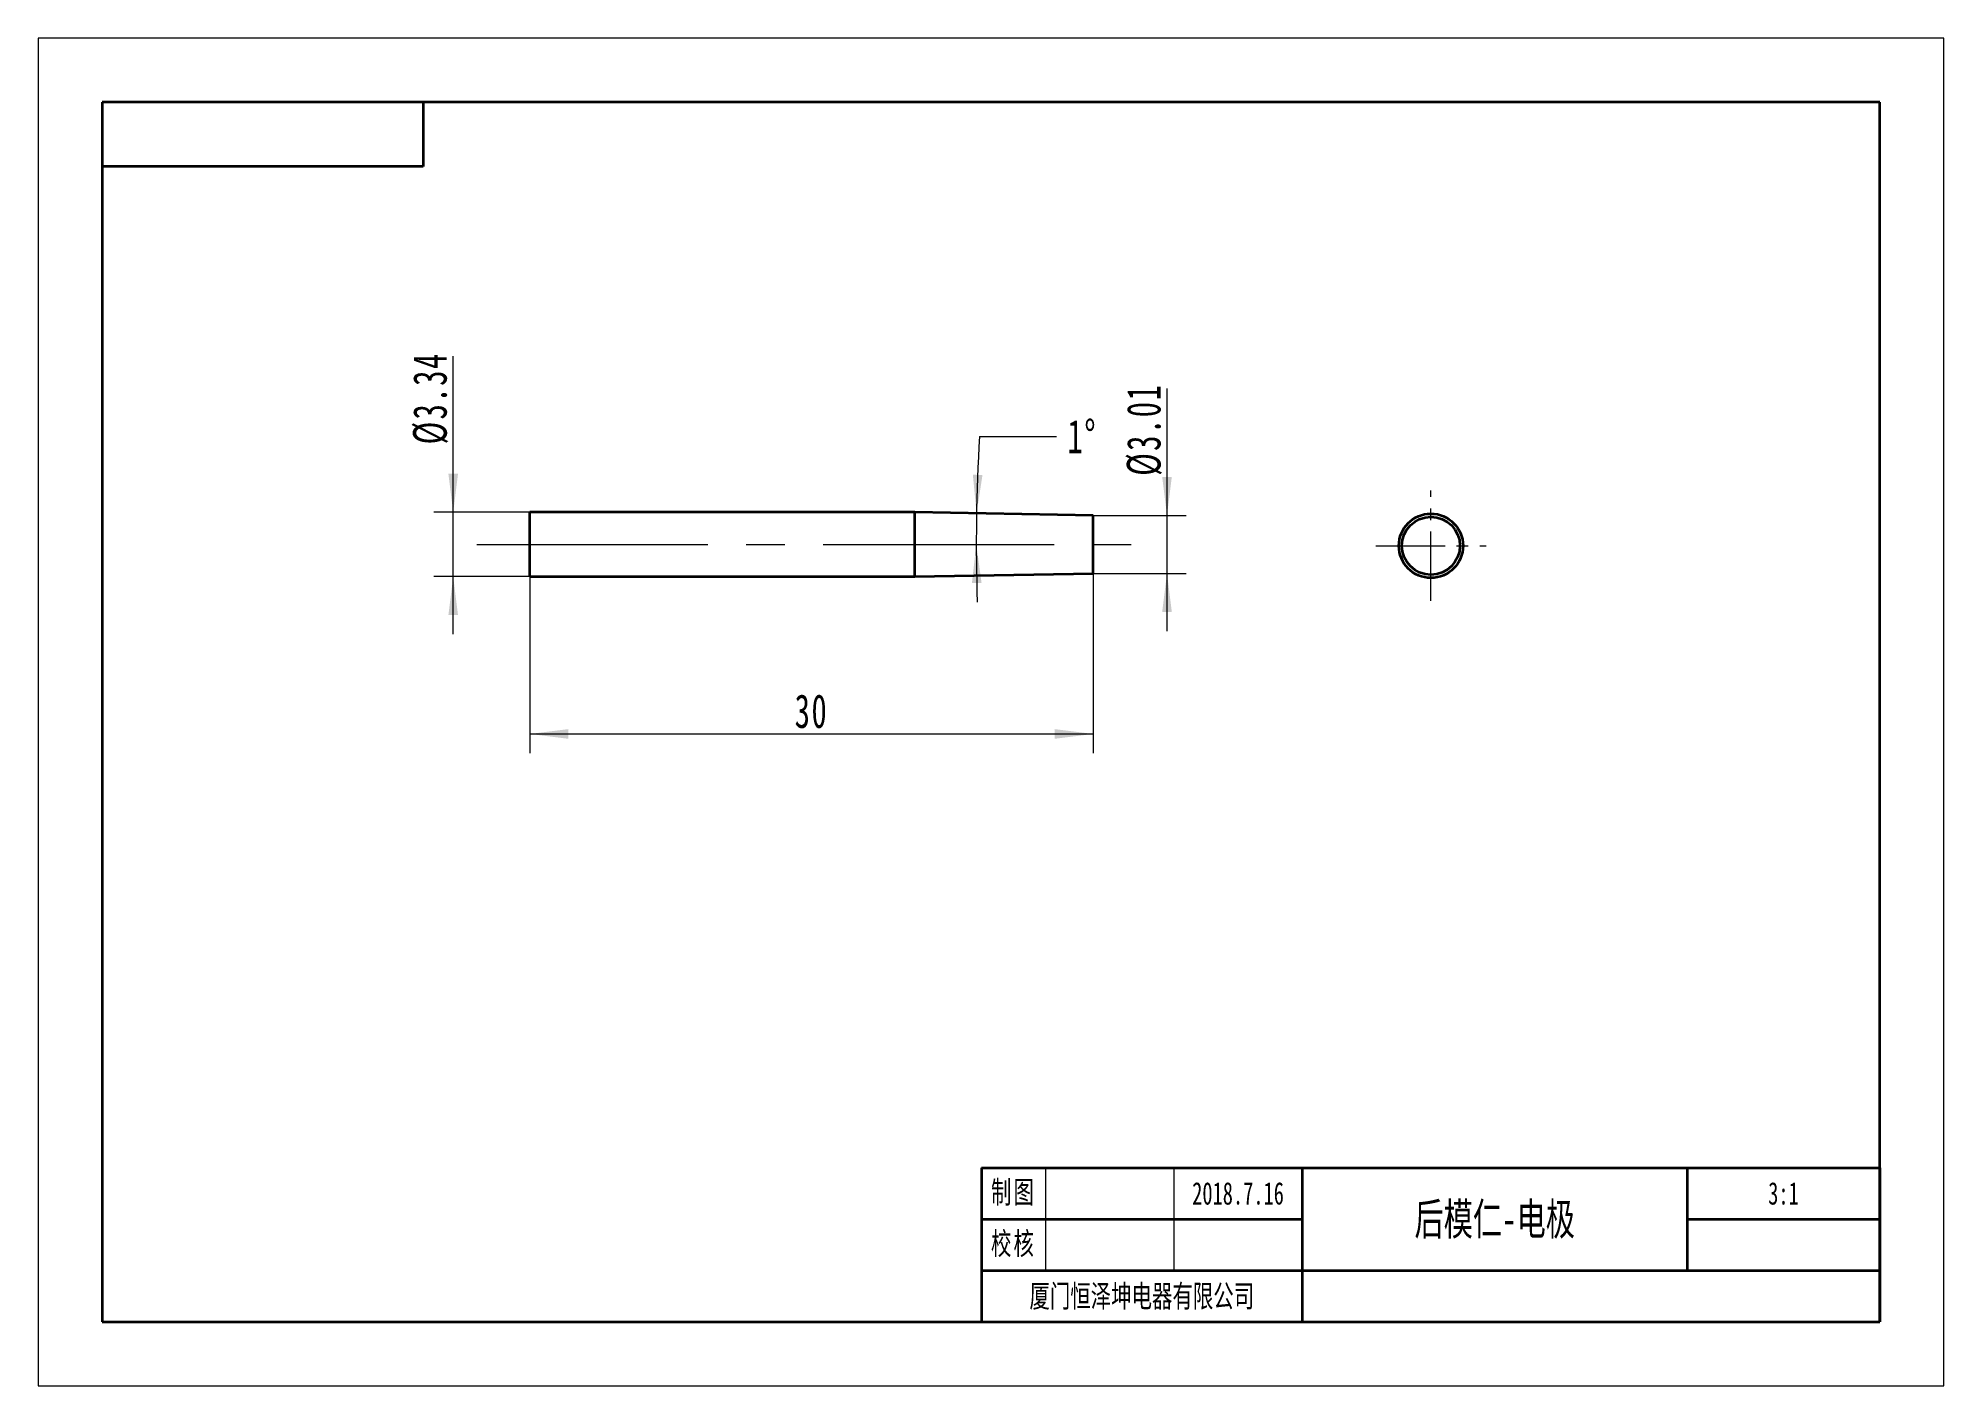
# Model space of a CAD drawing. Header units: millimetres. Extents: x -49.5 to 49.5, y -35 to 35.
import ezdxf
from ezdxf.enums import TextEntityAlignment as Align

# ---------------------------------------------------------------- set-up
doc = ezdxf.new("R2010")
doc.units = ezdxf.units.MM
doc.linetypes.add('点画线', pattern=[18, 12, -2, 2, -2])
doc.layers.get('0').update_dxf_attribs({"lineweight": 18})
for name, color, linetype, lineweight in [('中心线层', 1, '点画线', 18), ('尺寸线层', 3, 'Continuous', 18), ('粗实线层', 7, 'Continuous', 35), ('细实线层', 7, 'Continuous', 18)]:
    doc.layers.add(name, color=color, linetype=linetype, lineweight=lineweight)
doc.styles.add('标准', font='', dxfattribs={"width": 0.667})
doc.styles.get('标准').set_extended_font_data('宋体')
doc.dimstyles.new('标准', dxfattribs={"dimscale": 0.5, "dimtxt": 3.5, "dimasz": 4, "dimexe": 2, "dimexo": 0, "dimtad": 1, "dimdsep": 46, "dimtxsty": '标准', "dimblk": '_CAXARROW', "dimcen": 0, "dimdle": 6, "dimazin": 2, "dimtfac": 0.707107, "dimtdec": 3, "dimtmove": 2, "dimatfit": 3, "dimfxl": 1, "dimfrac": 2, "dimtolj": 1, "dimarcsym": 1})

# ---------------------------------------------------------------- blocks, each defined once
blk = doc.blocks.new('$CAXA_FRAME_13B17AC1$')
at = {"layer": '粗实线层'}
for p, q in [((-138.5, 95), (-138.5, -95)), ((138.5, 95), (-138.5, 95)), ((-88.5, 95), (-88.5, 85)), ((138.5, -95), (138.5, 95)), ((-88.5, 85), (-138.5, 85)), ((-138.5, -95), (138.5, -95))]:
    blk.add_line(p, q, dxfattribs=at)
at = {"layer": '细实线层'}
for p, q in [((148.5, 105), (-148.5, 105)), ((-148.5, 105), (-148.5, -105)), ((148.5, -105), (148.5, 105)), ((-148.5, -105), (148.5, -105))]:
    blk.add_line(p, q, dxfattribs=at)
at = {"layer": '尺寸线层', "style": '标准', "width": 0.667}
blk.add_attdef('图纸编号', text='', height=5.19, rotation=180, dxfattribs=at).set_placement((-113.5, 90), align=Align.MIDDLE_CENTER)
blk = doc.blocks.new('$CAXA_TITLE_151E506F$')
at = {"layer": '粗实线层'}
for p, q in [((-140, 24), (-140, 0)), ((-140, 24), (0, 24)), ((-90, 24), (-90, 0)), ((-30, 24), (-30, 8)), ((0, 24), (0, 0)), ((0, 24), (0, 8)), ((-140, 16), (-90, 16)), ((-30, 16), (0, 16)), ((-140, 8), (0, 8)), ((-140, 0), (0, 0))]:
    blk.add_line(p, q, dxfattribs=at)
at = {"layer": '细实线层'}
for p, q in [((-130, 24), (-130, 8)), ((-110, 24), (-110, 8))]:
    blk.add_line(p, q, dxfattribs=at)
at = {"layer": '尺寸线层', "char_height": 3.5, "width": 18, "attachment_point": 5, "line_spacing_factor": 0.963108, "style": '标准'}
for s, insert in [('\\T1.1;制图', (-135, 20)), ('\\T1.1;校核', (-135, 12))]:
    blk.add_mtext(s, dxfattribs=dict(at, insert=insert))
at = {"layer": '尺寸线层', "style": '标准', "width": 0.667}
for tag, height, p in [('制图签名', 3.63, (-120, 20)), ('制图日期', 3.63, (-100, 20)), ('图纸比例', 3.63, (-15, 20)), ('图纸名称', 5.19, (-60, 16)), ('校核签名', 3.63, (-120, 12)), ('校核日期', 3.63, (-100, 12)), ('重量', 3.63, (-15, 12)), ('院校名称', 3.63, (-115, 4)), ('图纸编号', 3.63, (-45, 4))]:
    blk.add_attdef(tag, text='', height=height, dxfattribs=at).set_placement(p, align=Align.MIDDLE_CENTER)
blk = doc.blocks.new('*X5')
at = {"layer": '尺寸线层', "lineweight": 18}
for points in [[(-27.937, 10.371), (-28.187, 12.371), (-27.687, 12.371)], [(-27.937, 7.035), (-28.187, 5.035), (-27.687, 5.035)]]:
    blk.add_hatch(color=0, dxfattribs=at).paths.add_polyline_path(points, flags=0)
at = {"layer": '尺寸线层', "color": 0, "lineweight": 18}
for p, q in [((-27.937, 4.035), (-27.937, 18.488)), ((-23.963, 10.371), (-28.937, 10.371)), ((-23.963, 7.035), (-28.937, 7.035))]:
    blk.add_line(p, q, dxfattribs=at)
at = {"layer": '尺寸线层', "color": 0, "lineweight": 18, "insert": (-29.11, 16.292), "char_height": 1.75, "width": 8.78291, "attachment_point": 5, "rotation": 90, "line_spacing_factor": 1.15057, "style": '标准'}
blk.add_mtext('\\T1.1;%%C3.34', dxfattribs=at)
blk = doc.blocks.new('_CAXARROW')
blk.add_hatch(color=0).paths.add_polyline_path([(0, 0), (-1, 0.125), (-1, -0.125)], flags=0)
blk = doc.blocks.new('*X6')
at = {"layer": '尺寸线层', "lineweight": 18}
for points in [[(-23.963, -1.14), (-21.963, -0.89), (-21.963, -1.39)], [(5.312, -1.14), (3.312, -0.89), (3.312, -1.39)]]:
    blk.add_hatch(color=0, dxfattribs=at).paths.add_polyline_path(points, flags=0)
at = {"layer": '尺寸线层', "color": 0, "lineweight": 18}
for p, q in [((-23.963, 7.035), (-23.963, -2.14)), ((5.312, 7.197), (5.312, -2.14)), ((-23.963, -1.14), (5.312, -1.14))]:
    blk.add_line(p, q, dxfattribs=at)
at = {"layer": '尺寸线层', "color": 0, "lineweight": 18, "insert": (-9.325, 0.033), "char_height": 1.75, "width": 3.5, "attachment_point": 5, "line_spacing_factor": 1.15057, "style": '标准'}
blk.add_mtext('\\T1.1;30', dxfattribs=at)
blk = doc.blocks.new('*X7')
at = {"layer": '尺寸线层', "lineweight": 18}
for points in [[(-0.749, 10.315), (-0.442, 12.307), (-0.942, 12.324)], [(-0.763, 8.703), (-0.491, 6.706), (-0.991, 6.698)]]:
    blk.add_hatch(color=0, dxfattribs=at).paths.add_polyline_path(points, flags=0)
at = {"layer": '尺寸线层', "color": 0, "lineweight": 18}
blk.add_line((-0.592, 14.311), (3.408, 14.311), dxfattribs=at)
blk.add_arc((91.601, 8.703), 92.364, 176.51869, 181.86098, dxfattribs=at)
at = {"layer": '尺寸线层', "color": 0, "lineweight": 18, "insert": (4.734, 14.311), "char_height": 1.75, "width": 3.5, "attachment_point": 5, "line_spacing_factor": 1.15057, "style": '标准'}
blk.add_mtext('\\T1.1;1%%D', dxfattribs=at)
blk = doc.blocks.new('*X8')
at = {"layer": '尺寸线层', "lineweight": 18}
for points in [[(9.143, 10.209), (8.893, 12.209), (9.393, 12.209)], [(9.143, 7.197), (8.893, 5.197), (9.393, 5.197)]]:
    blk.add_hatch(color=0, dxfattribs=at).paths.add_polyline_path(points, flags=0)
at = {"layer": '尺寸线层', "color": 0, "lineweight": 18}
for p, q in [((9.143, 4.197), (9.143, 16.801)), ((5.312, 10.209), (10.143, 10.209)), ((5.312, 7.197), (10.143, 7.197))]:
    blk.add_line(p, q, dxfattribs=at)
at = {"layer": '尺寸线层', "color": 0, "lineweight": 18, "insert": (7.97, 14.661), "char_height": 1.75, "width": 8.56243, "attachment_point": 5, "rotation": 90, "line_spacing_factor": 1.15057, "style": '标准'}
blk.add_mtext('\\T1.1;%%C3.01', dxfattribs=at)

msp = doc.modelspace()

# ---------------------------------------------------------------- linework, layer by layer
at = {"layer": '中心线层', "ltscale": 0.3}
for p, q in [((22.854, 5.768), (22.854, 11.497)), ((19.989, 8.633), (25.718, 8.633))]:
    msp.add_line(p, q, dxfattribs=at)
at = {"layer": '中心线层'}
msp.add_line((-26.712, 8.703), (7.612, 8.703), dxfattribs=at)
at = {"layer": '粗实线层'}
for p, q in [((-23.963, 7.035), (-23.963, 10.371)), ((-3.964, 10.371), (-23.963, 10.371)), ((-3.964, 7.035), (-3.964, 10.371)), ((5.312, 10.209), (-3.964, 10.371)), ((5.312, 7.197), (5.312, 10.209)), ((-23.963, 7.035), (-3.964, 7.035)), ((-3.964, 7.035), (5.312, 7.197))]:
    msp.add_line(p, q, dxfattribs=at)
for radius in [1.668, 1.506]:
    msp.add_circle((22.854, 8.633), radius, dxfattribs=at)

# ---------------------------------------------------------------- block references
at = {"layer": '粗实线层', "xscale": 0.3333333333333333, "yscale": 0.3333333333333333, "zscale": 0.3333333333333333}
msp.add_blockref('$CAXA_FRAME_13B17AC1$', (0, 0), dxfattribs=at)
at = {"layer": '粗实线层'}
ref = msp.add_blockref('$CAXA_TITLE_151E506F$', (46.167, -31.667), dxfattribs=dict(at, xscale=0.3333333333333333, yscale=0.3333333333333333, zscale=0.3333333333333333))
ref.add_attrib('院校名称', '厦门恒泽坤电器有限公司', dxfattribs={"layer": '尺寸线层', "height": 1.16667, "style": '标准', "width": 0.667}).set_placement((7.833, -30.333), align=Align.MIDDLE_CENTER)
ref.add_attrib('图纸名称', '后模仁-电极', dxfattribs={"layer": '尺寸线层', "height": 1.6667, "style": '标准', "width": 0.667}).set_placement((26.167, -26.333), align=Align.MIDDLE_CENTER)
ref.add_attrib('图纸比例', '3:1', dxfattribs={"layer": '尺寸线层', "height": 1.1667, "style": '标准', "width": 0.667}).set_placement((41.167, -25), align=Align.MIDDLE_CENTER)
ref.add_attrib('制图日期', '2018.7.16', dxfattribs={"layer": '尺寸线层', "height": 1.1667, "style": '标准', "width": 0.667}).set_placement((12.833, -25), align=Align.MIDDLE_CENTER)

# ---------------------------------------------------------------- dimensions: what is measured, and where the dimension line sits
at = {"layer": '尺寸线层', "lineweight": 18}
for base, p1, p2, picture, middle in [((-27.937, 10.371), (-23.963, 7.035), (-23.963, 10.371), '*X5', (-29.11, 16.292)), ((9.143, 10.209), (5.312, 7.197), (5.312, 10.209), '*X8', (7.97, 14.661))]:
    dim = msp.add_linear_dim(base=base, p1=p1, p2=p2, angle=90, dimstyle='标准', override={"dimpost": '%%C<>', "dimsah": 1, "dimtfill": 1, "dimtzin": 8}, dxfattribs=at)
    dim.commit()
    dim.dimension.update_dxf_attribs({"geometry": picture, "text_midpoint": middle, "dimtype": 160})
dim = msp.add_angular_dim_2l(base=(-0.759, 9.509), line1=((5.312, 10.209), (-3.964, 10.371)), line2=((-26.712, 8.703), (7.612, 8.703)), dimstyle='标准', override={"dimtad": 0, "dimtih": 1, "dimtoh": 1, "dimsah": 1, "dimtfill": 1, "dimtzin": 8}, dxfattribs=at)
dim.commit()
dim.dimension.update_dxf_attribs({"geometry": '*X7', "text_midpoint": (4.734, 14.311)})
dim = msp.add_linear_dim(base=(5.312, -1.14), p1=(-23.963, 7.035), p2=(5.312, 7.197), text='30', dimstyle='标准', override={"dimsah": 1, "dimtfill": 1, "dimtzin": 8}, dxfattribs=at)
dim.commit()
dim.dimension.update_dxf_attribs({"geometry": '*X6', "text_midpoint": (-9.325, 0.033)})

doc.saveas('drawing.dxf')
